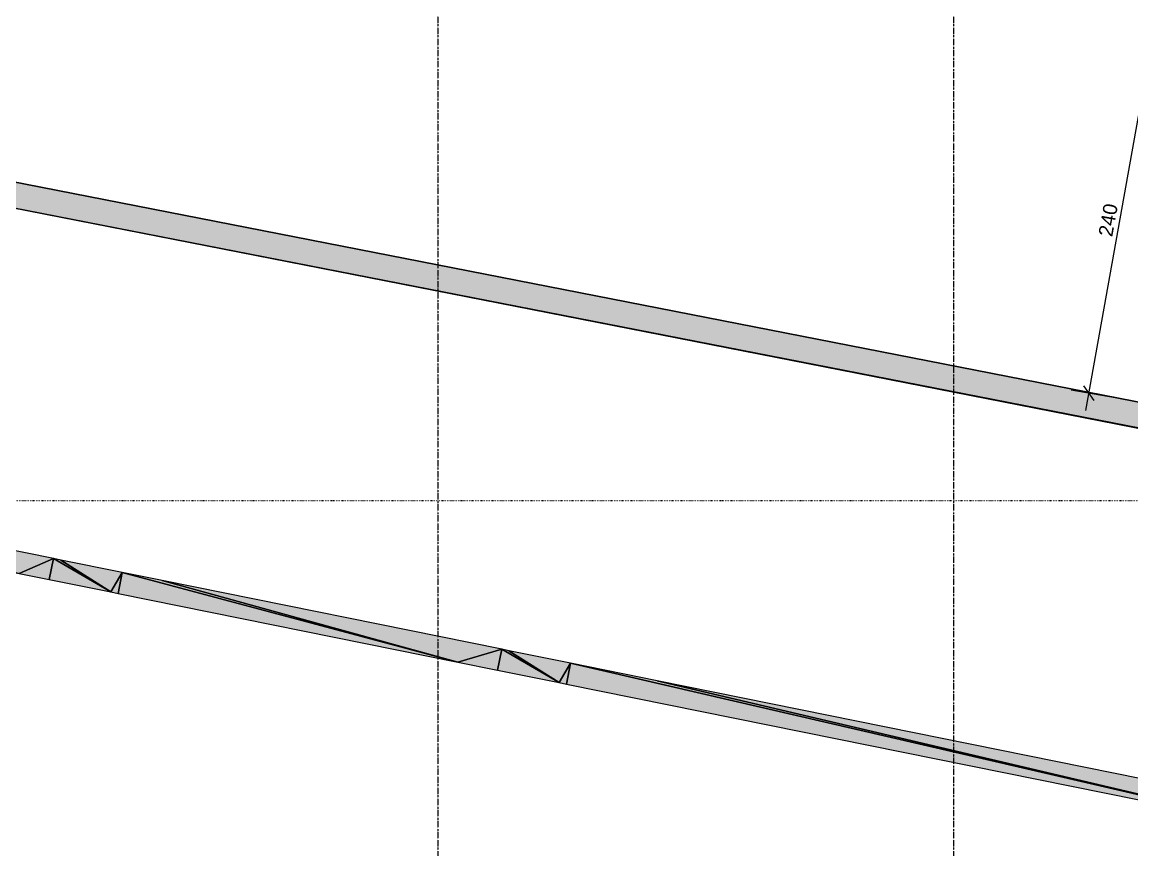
# Model space of a CAD drawing. Extents: x 37185 to 43130, y -8131 to -3926.
# Drawn here: x 40798 to 41322, y -4834 to -4443 of the extents above; entities that cross this region are included whole.
import ezdxf

# ---------------------------------------------------------------- set-up
doc = ezdxf.new("R2010")
doc.units = 0
doc.header["$MEASUREMENT"] = 0
doc.linetypes.add('ESTILO_TQS_0002', pattern=[0.4, 0.1, -0.3])
doc.linetypes.add('ESTILO_TQS_0004', pattern=[1.12, 0.5, -0.2, 0.01, -0.2, 0.01, -0.2])
for name, color, linetype in [('36', 253, 'CONTINUOUS'), ('48', 4, 'CONTINUOUS'), ('52', 3, 'CONTINUOUS'), ('67', 7, 'CONTINUOUS'), ('70', 160, 'CONTINUOUS'), ('75', 9, 'CONTINUOUS'), ('96', 252, 'CONTINUOUS')]:
    doc.layers.add(name, color=color, linetype=linetype)
doc.styles.add('TQS_ARIAL', font='arial.ttf')

msp = doc.modelspace()

# ---------------------------------------------------------------- linework, layer by layer
at = {"layer": '36', "linetype": 'Continuous'}
for p, q in [((41562.65, -4668.87), (40455.98, -4452.21)), ((41560.34, -4680.65), (40453.68, -4463.98))]:
    msp.add_line(p, q, dxfattribs=at)
at = {"layer": '48', "linetype": 'Continuous'}
msp.add_lwpolyline([(40455.98, -4452.21), (41562.65, -4668.87), (41595.98, -4668.87)], dxfattribs=at)
at = {"layer": '52', "linetype": 'Continuous'}
for points in [[(41626.65, -4860.87), (41448.06, -4824.74), (41098.2, -4753.96), (41057.31, -4745.68), (41028.23, -4739.8), (41024.83, -4739.11), (40864.49, -4706.67), (40845.75, -4702.88), (40816.67, -4697), (40813.28, -4696.31), (40691.84, -4671.74), (40677.65, -4668.87)], [(40677.65, -4679.08), (40797.1, -4703.24), (40811.29, -4706.11), (40840.37, -4712), (40843.76, -4712.68), (41004.11, -4745.12), (41022.85, -4748.92), (41051.92, -4754.8), (41055.32, -4755.49), (41405.18, -4826.27), (41446.07, -4834.54), (41624.67, -4870.67)]]:
    msp.add_lwpolyline(points, dxfattribs=at)
at = {"layer": '67', "linetype": 'ESTILO_TQS_0002'}
msp.add_line((40546.3, -4668.87), (42548.32, -4668.87), dxfattribs=at)
at = {"layer": '70', "linetype": 'ESTILO_TQS_0004'}
for p, q in [((40994.65, -4323.44), (40994.65, -5192.87)), ((41237.98, -4323.44), (41237.98, -5192.87))]:
    msp.add_line(p, q, dxfattribs=at)
at = {"layer": '75', "linetype": 'Continuous'}
for p, q in [((41332.73, -4445.32), (41300.37, -4626.36)), ((41314.39, -4620.41), (41293.63, -4616.69)), ((41299.45, -4614.74), (41304.21, -4621.58))]:
    msp.add_line(p, q, dxfattribs=at)
at = {"layer": '96', "linetype": 'Continuous'}
for points in [[(40455.98, -4452.21), (40455.98, -4464.43), (41560.34, -4680.87), (41597.39, -4680.87), (41597.39, -4668.87), (41562.65, -4668.87), (40455.98, -4452.21)], [(40797.1, -4703.24), (40813.28, -4696.31), (40691.84, -4671.74), (40797.1, -4703.24)], [(40797.1, -4703.24), (40811.29, -4706.11), (40813.28, -4696.31), (40797.1, -4703.24)], [(40811.29, -4706.11), (40840.37, -4712), (40813.28, -4696.31), (40811.29, -4706.11)], [(40813.28, -4696.31), (40840.37, -4712), (40816.67, -4697), (40813.28, -4696.31)], [(40840.37, -4712), (40845.75, -4702.88), (40816.67, -4697), (40840.37, -4712)], [(40840.37, -4712), (40843.76, -4712.68), (40845.75, -4702.88), (40840.37, -4712)], [(40843.76, -4712.68), (41004.11, -4745.12), (40845.75, -4702.88), (40843.76, -4712.68)], [(40845.75, -4702.88), (41004.11, -4745.12), (40864.49, -4706.67), (40845.75, -4702.88)], [(41004.11, -4745.12), (41024.83, -4739.11), (40864.49, -4706.67), (41004.11, -4745.12)], [(41004.11, -4745.12), (41022.85, -4748.92), (41024.83, -4739.11), (41004.11, -4745.12)], [(41022.85, -4748.92), (41051.92, -4754.8), (41024.83, -4739.11), (41022.85, -4748.92)], [(41024.83, -4739.11), (41051.92, -4754.8), (41028.23, -4739.8), (41024.83, -4739.11)], [(41051.92, -4754.8), (41057.31, -4745.68), (41028.23, -4739.8), (41051.92, -4754.8)], [(41051.92, -4754.8), (41055.32, -4755.49), (41057.31, -4745.68), (41051.92, -4754.8)], [(41055.32, -4755.49), (41405.18, -4826.27), (41057.31, -4745.68), (41055.32, -4755.49)], [(41057.31, -4745.68), (41405.18, -4826.27), (41098.2, -4753.96), (41057.31, -4745.68)], [(41405.18, -4826.27), (41448.06, -4824.74), (41098.2, -4753.96), (41405.18, -4826.27)]]:
    msp.add_lwpolyline(points, dxfattribs=at)
for points in [[(41562.65, -4668.87), (40455.98, -4452.21), (41560.34, -4680.87)], [(41560.34, -4680.87), (40455.98, -4452.21), (40455.98, -4464.43)], [(40797.1, -4703.24), (40813.28, -4696.31), (40691.84, -4671.74)], [(40797.1, -4703.24), (40811.29, -4706.11), (40813.28, -4696.31)], [(40797.1, -4703.24), (40813.28, -4696.31), (40797.1, -4703.24)], [(40811.29, -4706.11), (40840.37, -4712), (40813.28, -4696.31)], [(40811.29, -4706.11), (40813.28, -4696.31), (40811.29, -4706.11)], [(40813.28, -4696.31), (40840.37, -4712), (40816.67, -4697)], [(40813.28, -4696.31), (40816.67, -4697), (40813.28, -4696.31)], [(40840.37, -4712), (40845.75, -4702.88), (40816.67, -4697)], [(40840.37, -4712), (40816.67, -4697), (40840.37, -4712)], [(40840.37, -4712), (40843.76, -4712.68), (40845.75, -4702.88)], [(40840.37, -4712), (40845.75, -4702.88), (40840.37, -4712)], [(40843.76, -4712.68), (41004.11, -4745.12), (40845.75, -4702.88)], [(40843.76, -4712.68), (40845.75, -4702.88), (40843.76, -4712.68)], [(40845.75, -4702.88), (41004.11, -4745.12), (40864.49, -4706.67)], [(40845.75, -4702.88), (40864.49, -4706.67), (40845.75, -4702.88)], [(41004.11, -4745.12), (41024.83, -4739.11), (40864.49, -4706.67)], [(41004.11, -4745.12), (40864.49, -4706.67), (41004.11, -4745.12)], [(41004.11, -4745.12), (41022.85, -4748.92), (41024.83, -4739.11)], [(41004.11, -4745.12), (41024.83, -4739.11), (41004.11, -4745.12)], [(41022.85, -4748.92), (41051.92, -4754.8), (41024.83, -4739.11)], [(41022.85, -4748.92), (41024.83, -4739.11), (41022.85, -4748.92)], [(41024.83, -4739.11), (41051.92, -4754.8), (41028.23, -4739.8)], [(41024.83, -4739.11), (41028.23, -4739.8), (41024.83, -4739.11)], [(41051.92, -4754.8), (41057.31, -4745.68), (41028.23, -4739.8)], [(41051.92, -4754.8), (41028.23, -4739.8), (41051.92, -4754.8)], [(41051.92, -4754.8), (41055.32, -4755.49), (41057.31, -4745.68)], [(41051.92, -4754.8), (41057.31, -4745.68), (41051.92, -4754.8)], [(41055.32, -4755.49), (41405.18, -4826.27), (41057.31, -4745.68)], [(41055.32, -4755.49), (41057.31, -4745.68), (41055.32, -4755.49)], [(41057.31, -4745.68), (41405.18, -4826.27), (41098.2, -4753.96)], [(41057.31, -4745.68), (41098.2, -4753.96), (41057.31, -4745.68)], [(41405.18, -4826.27), (41448.06, -4824.74), (41098.2, -4753.96)], [(41405.18, -4826.27), (41098.2, -4753.96), (41405.18, -4826.27)]]:
    msp.add_solid(points, dxfattribs=at)

# ---------------------------------------------------------------- texts
at = {"layer": '75', "linetype": 'Continuous', "style": 'TQS_ARIAL'}
msp.add_text('240', height=6.667, rotation=79.8649, dxfattribs=at).set_placement((41312.94, -4544.68))

doc.saveas('drawing.dxf')
